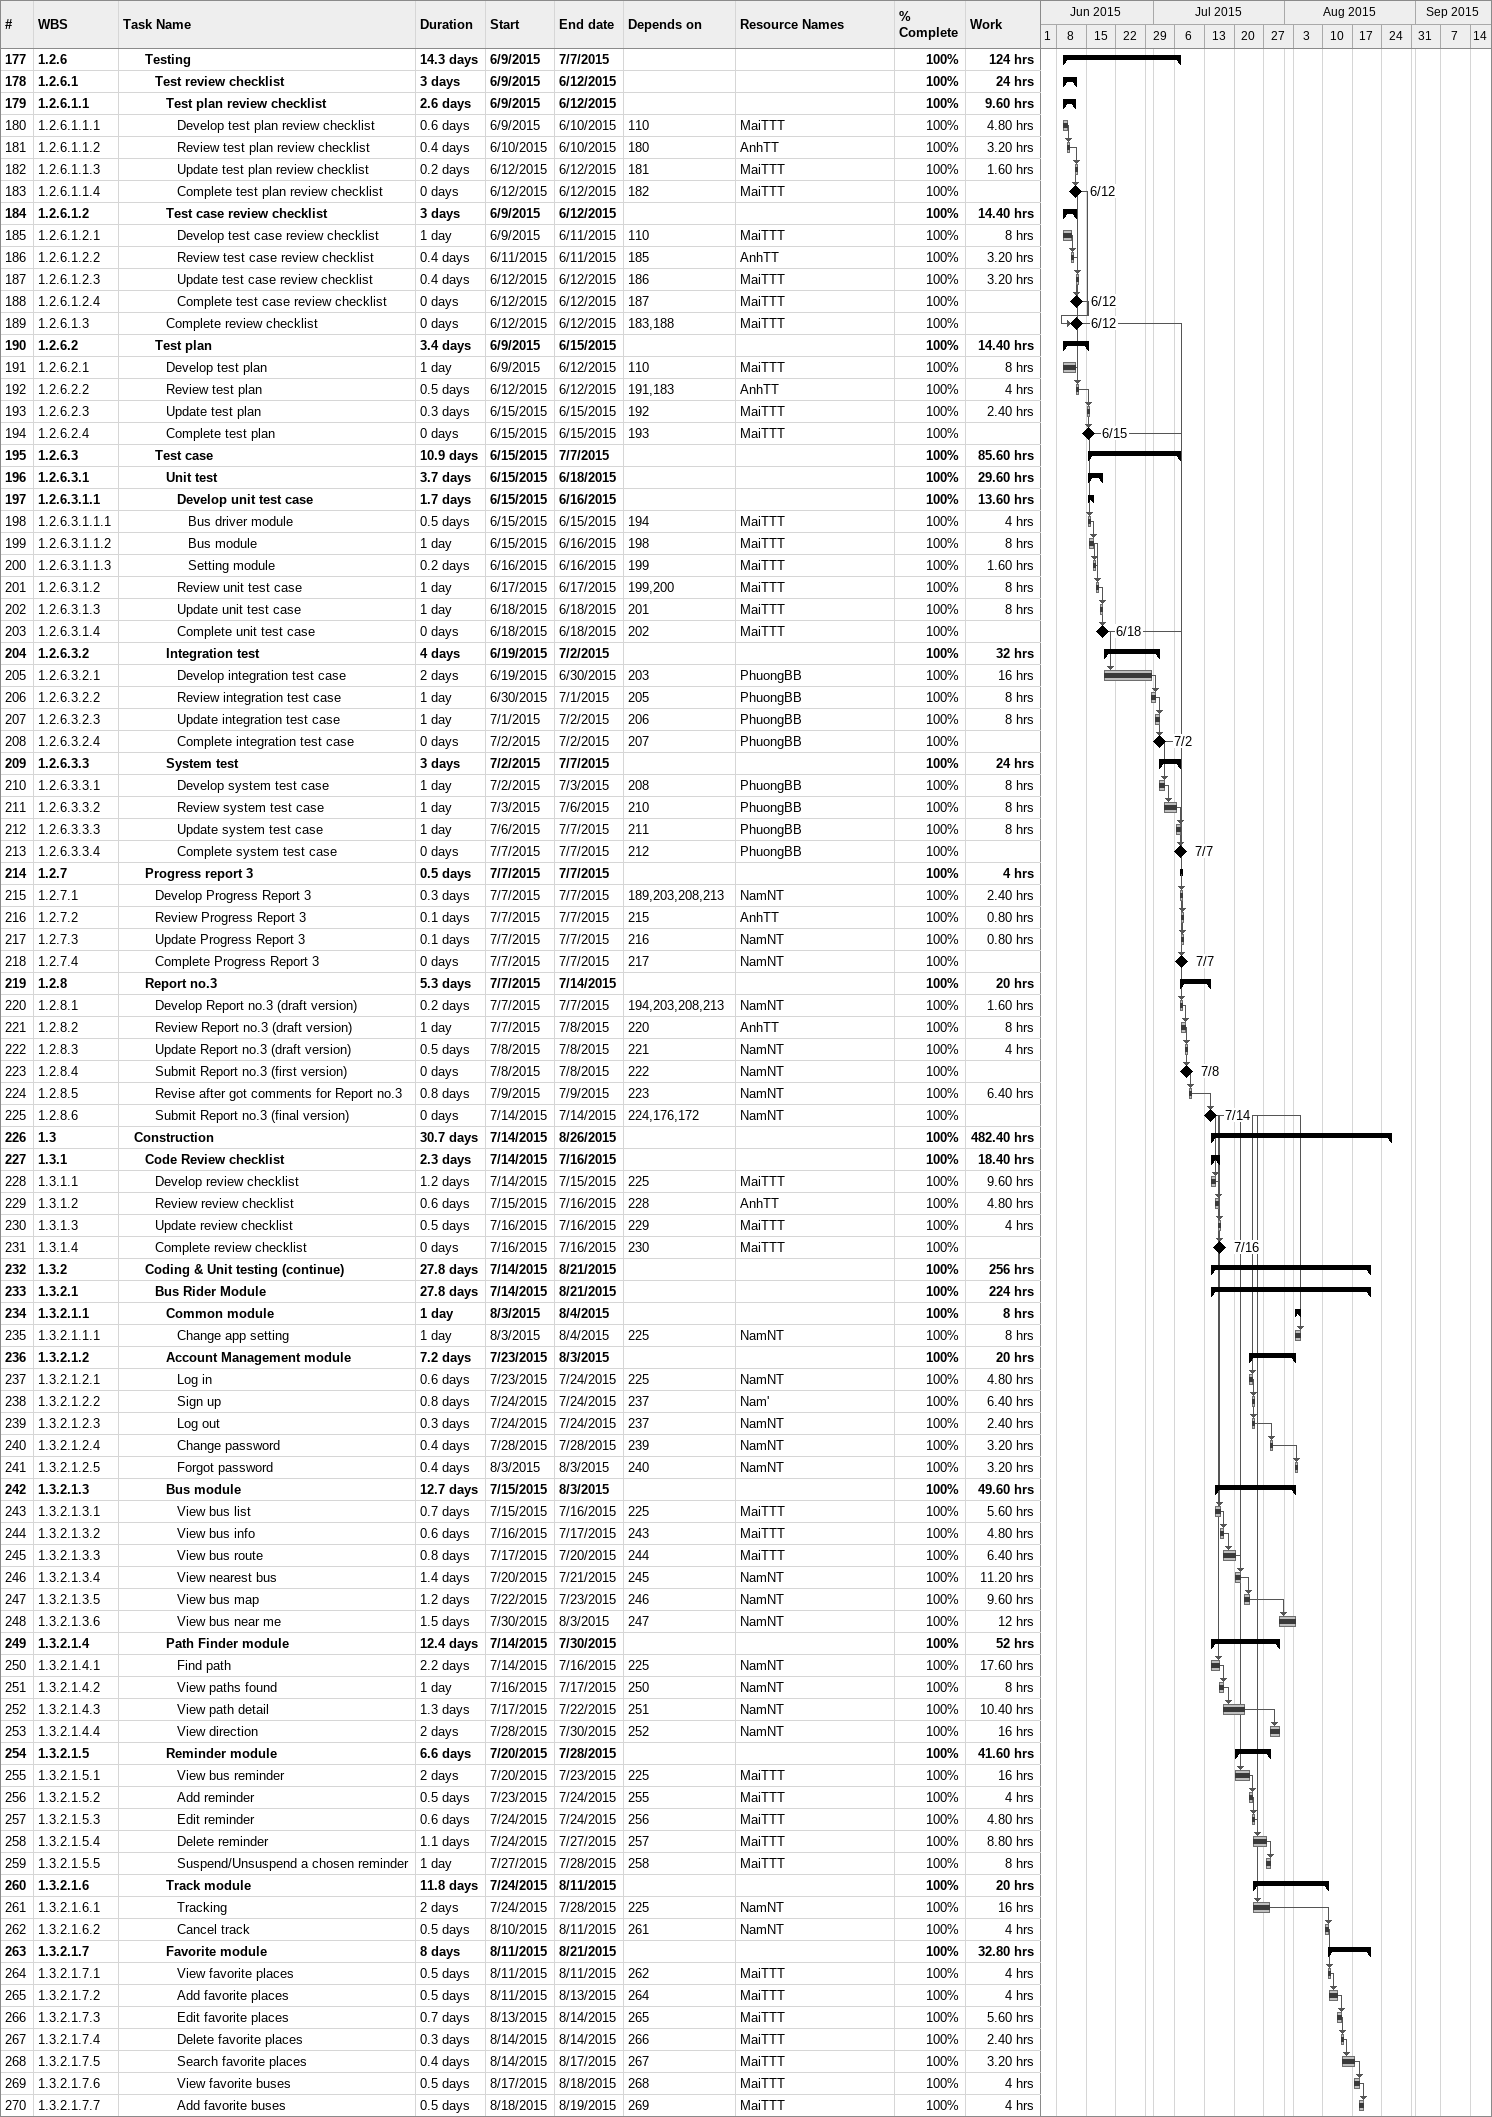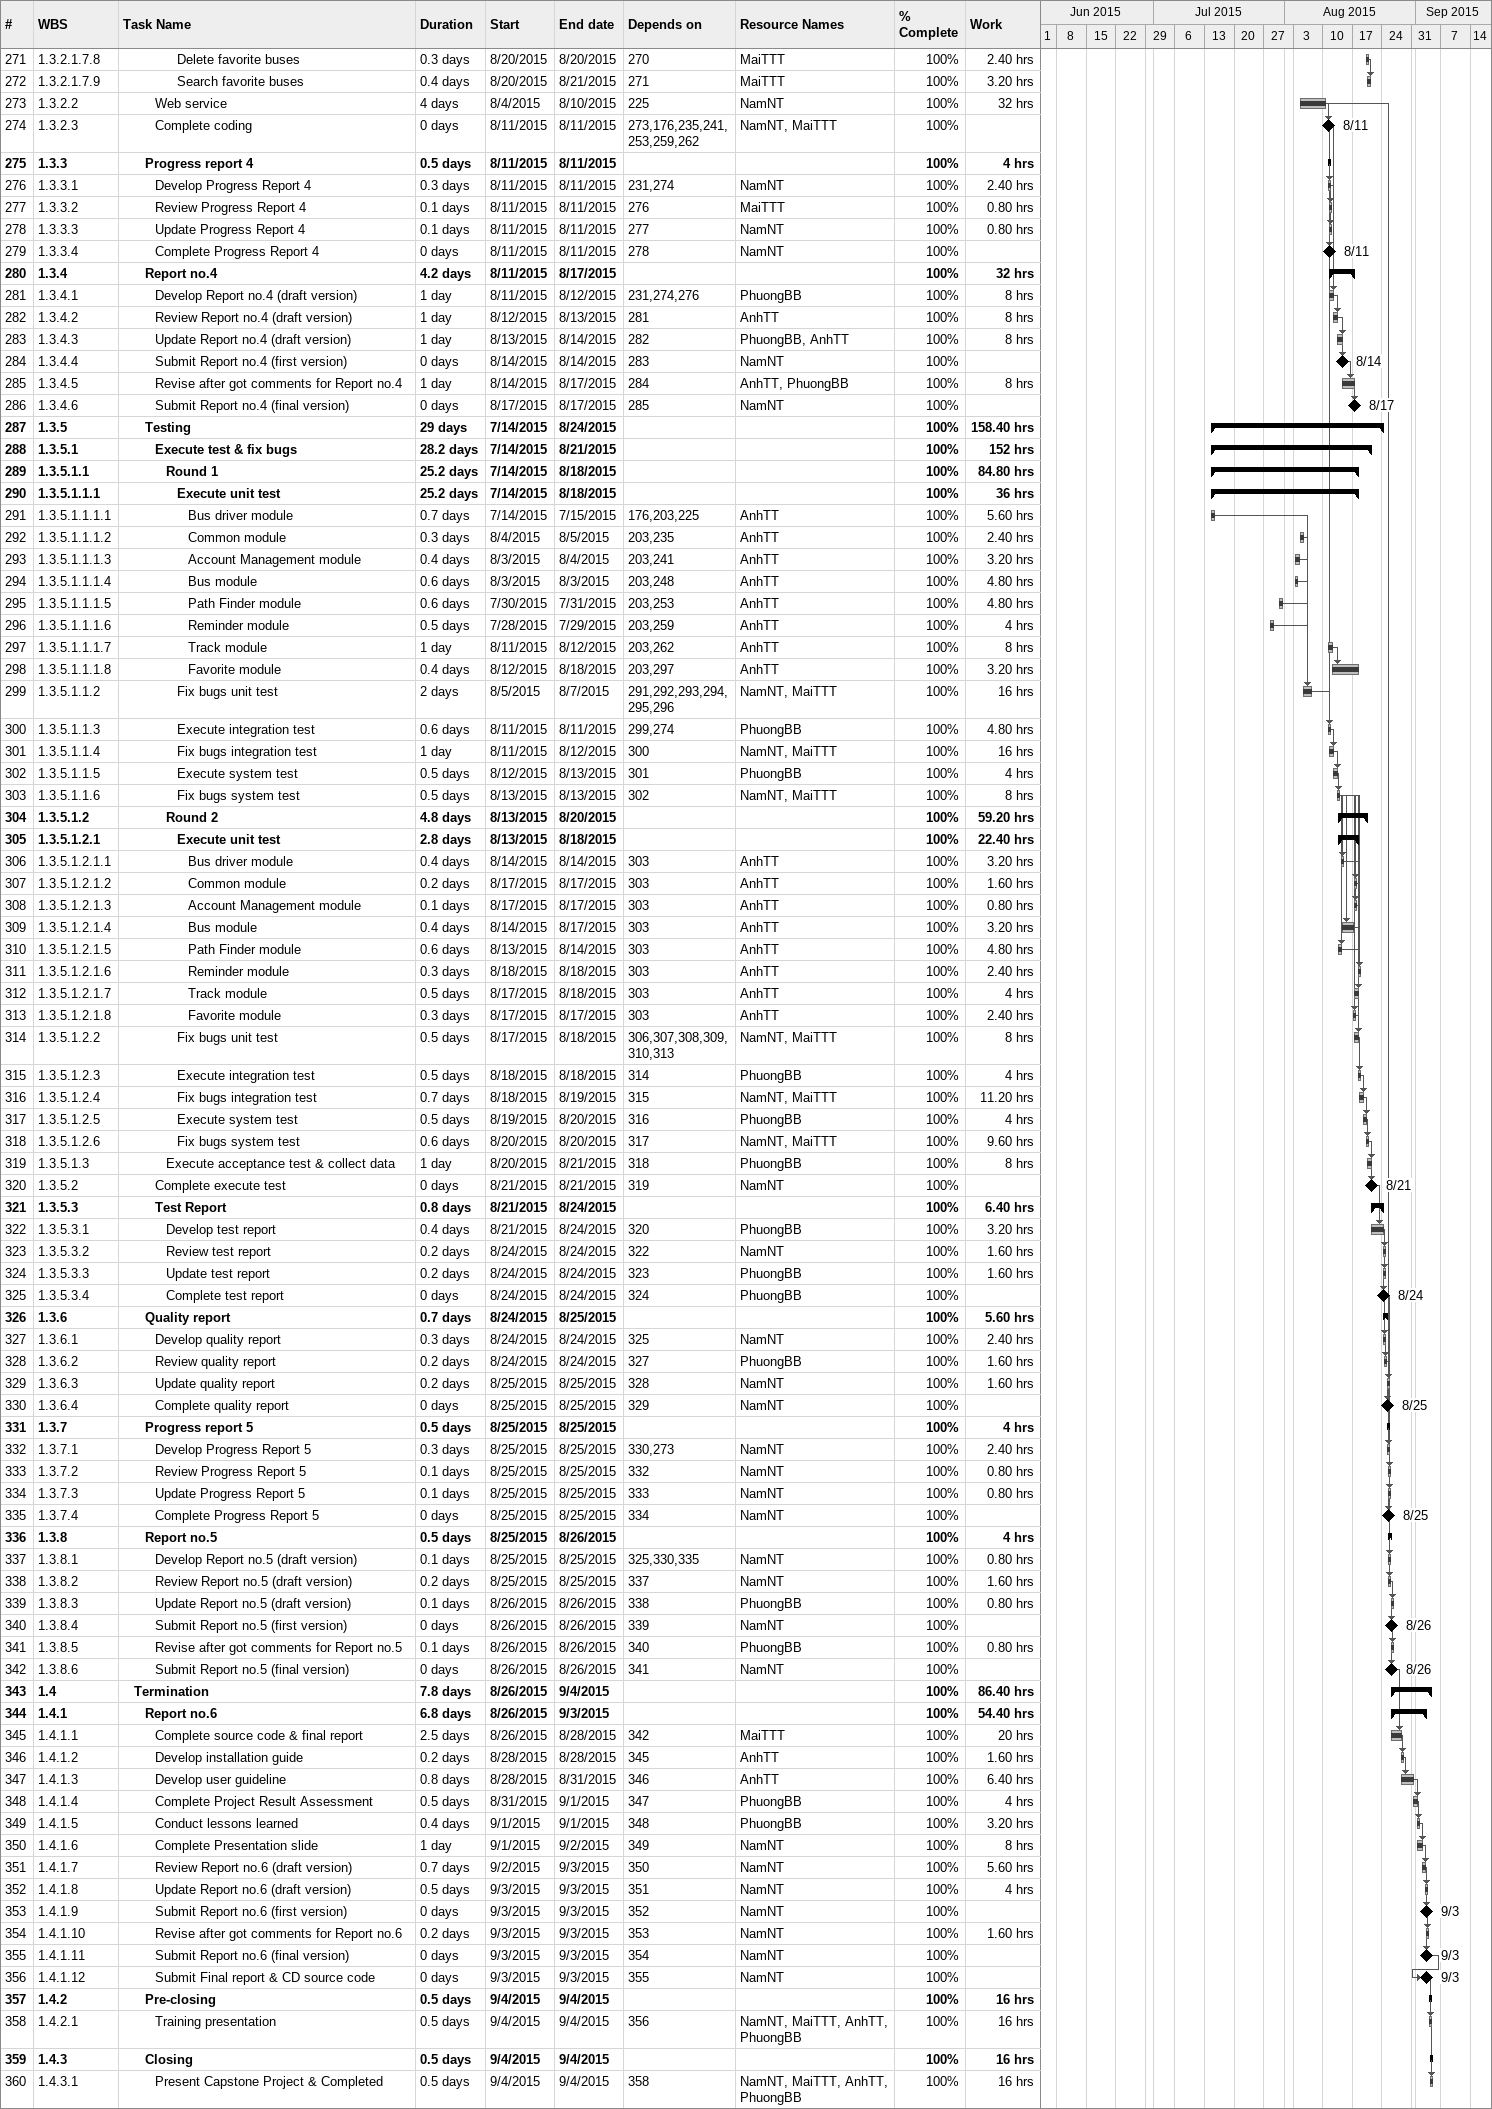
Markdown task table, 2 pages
| ID | WBS | Task | Duration | Start | Finish | Predecessors | Resources | % complete | Work (h) |
|---|---|---|---|---|---|---|---|---|---|
| 177 | 1.2.6 | **Testing** | 14.3d | 2015-06-09 | 2015-07-07 |  |  | 100 | 124 |
| 178 | 1.2.6.1 | **Test review checklist** | 3d | 2015-06-09 | 2015-06-12 |  |  | 100 | 24 |
| 179 | 1.2.6.1.1 | **Test plan review checklist** | 2.6d | 2015-06-09 | 2015-06-12 |  |  | 100 | 9.60 |
| 180 | 1.2.6.1.1.1 | Develop test plan review checklist | 0.6d | 2015-06-09 | 2015-06-10 | 110 | MaiTTT | 100 | 4.80 |
| 181 | 1.2.6.1.1.2 | Review test plan review checklist | 0.4d | 2015-06-10 | 2015-06-10 | 180 | AnhTT | 100 | 3.20 |
| 182 | 1.2.6.1.1.3 | Update test plan review checklist | 0.2d | 2015-06-12 | 2015-06-12 | 181 | MaiTTT | 100 | 1.60 |
| 183 | 1.2.6.1.1.4 | Complete test plan review checklist | 0d | 2015-06-12 | 2015-06-12 | 182 | MaiTTT | 100 |  |
| 184 | 1.2.6.1.2 | **Test case review checklist** | 3d | 2015-06-09 | 2015-06-12 |  |  | 100 | 14.40 |
| 185 | 1.2.6.1.2.1 | Develop test case review checklist | 1d | 2015-06-09 | 2015-06-11 | 110 | MaiTTT | 100 | 8 |
| 186 | 1.2.6.1.2.2 | Review test case review checklist | 0.4d | 2015-06-11 | 2015-06-11 | 185 | AnhTT | 100 | 3.20 |
| 187 | 1.2.6.1.2.3 | Update test case review checklist | 0.4d | 2015-06-12 | 2015-06-12 | 186 | MaiTTT | 100 | 3.20 |
| 188 | 1.2.6.1.2.4 | Complete test case review checklist | 0d | 2015-06-12 | 2015-06-12 | 187 | MaiTTT | 100 |  |
| 189 | 1.2.6.1.3 | Complete review checklist | 0d | 2015-06-12 | 2015-06-12 | 183, 188 | MaiTTT | 100 |  |
| 190 | 1.2.6.2 | **Test plan** | 3.4d | 2015-06-09 | 2015-06-15 |  |  | 100 | 14.40 |
| 191 | 1.2.6.2.1 | Develop test plan | 1d | 2015-06-09 | 2015-06-12 | 110 | MaiTTT | 100 | 8 |
| 192 | 1.2.6.2.2 | Review test plan | 0.5d | 2015-06-12 | 2015-06-12 | 191, 183 | AnhTT | 100 | 4 |
| 193 | 1.2.6.2.3 | Update test plan | 0.3d | 2015-06-15 | 2015-06-15 | 192 | MaiTTT | 100 | 2.40 |
| 194 | 1.2.6.2.4 | Complete test plan | 0d | 2015-06-15 | 2015-06-15 | 193 | MaiTTT | 100 |  |
| 195 | 1.2.6.3 | **Test case** | 10.9d | 2015-06-15 | 2015-07-07 |  |  | 100 | 85.60 |
| 196 | 1.2.6.3.1 | **Unit test** | 3.7d | 2015-06-15 | 2015-06-18 |  |  | 100 | 29.60 |
| 197 | 1.2.6.3.1.1 | **Develop unit test case** | 1.7d | 2015-06-15 | 2015-06-16 |  |  | 100 | 13.60 |
| 198 | 1.2.6.3.1.1.1 | Bus driver module | 0.5d | 2015-06-15 | 2015-06-15 | 194 | MaiTTT | 100 | 4 |
| 199 | 1.2.6.3.1.1.2 | Bus module | 1d | 2015-06-15 | 2015-06-16 | 198 | MaiTTT | 100 | 8 |
| 200 | 1.2.6.3.1.1.3 | Setting module | 0.2d | 2015-06-16 | 2015-06-16 | 199 | MaiTTT | 100 | 1.60 |
| 201 | 1.2.6.3.1.2 | Review unit test case | 1d | 2015-06-17 | 2015-06-17 | 199, 200 | MaiTTT | 100 | 8 |
| 202 | 1.2.6.3.1.3 | Update unit test case | 1d | 2015-06-18 | 2015-06-18 | 201 | MaiTTT | 100 | 8 |
| 203 | 1.2.6.3.1.4 | Complete unit test case | 0d | 2015-06-18 | 2015-06-18 | 202 | MaiTTT | 100 |  |
| 204 | 1.2.6.3.2 | **Integration test** | 4d | 2015-06-19 | 2015-07-02 |  |  | 100 | 32 |
| 205 | 1.2.6.3.2.1 | Develop integration test case | 2d | 2015-06-19 | 2015-06-30 | 203 | PhuongBB | 100 | 16 |
| 206 | 1.2.6.3.2.2 | Review integration test case | 1d | 2015-06-30 | 2015-07-01 | 205 | PhuongBB | 100 | 8 |
| 207 | 1.2.6.3.2.3 | Update integration test case | 1d | 2015-07-01 | 2015-07-02 | 206 | PhuongBB | 100 | 8 |
| 208 | 1.2.6.3.2.4 | Complete integration test case | 0d | 2015-07-02 | 2015-07-02 | 207 | PhuongBB | 100 |  |
| 209 | 1.2.6.3.3 | **System test** | 3d | 2015-07-02 | 2015-07-07 |  |  | 100 | 24 |
| 210 | 1.2.6.3.3.1 | Develop system test case | 1d | 2015-07-02 | 2015-07-03 | 208 | PhuongBB | 100 | 8 |
| 211 | 1.2.6.3.3.2 | Review system test case | 1d | 2015-07-03 | 2015-07-06 | 210 | PhuongBB | 100 | 8 |
| 212 | 1.2.6.3.3.3 | Update system test case | 1d | 2015-07-06 | 2015-07-07 | 211 | PhuongBB | 100 | 8 |
| 213 | 1.2.6.3.3.4 | Complete system test case | 0d | 2015-07-07 | 2015-07-07 | 212 | PhuongBB | 100 |  |
| 214 | 1.2.7 | **Progress report 3** | 0.5d | 2015-07-07 | 2015-07-07 |  |  | 100 | 4 |
| 215 | 1.2.7.1 | Develop Progress Report 3 | 0.3d | 2015-07-07 | 2015-07-07 | 189, 203, 208, 213 | NamNT | 100 | 2.40 |
| 216 | 1.2.7.2 | Review Progress Report 3 | 0.1d | 2015-07-07 | 2015-07-07 | 215 | AnhTT | 100 | 0.80 |
| 217 | 1.2.7.3 | Update Progress Report 3 | 0.1d | 2015-07-07 | 2015-07-07 | 216 | NamNT | 100 | 0.80 |
| 218 | 1.2.7.4 | Complete Progress Report 3 | 0d | 2015-07-07 | 2015-07-07 | 217 | NamNT | 100 |  |
| 219 | 1.2.8 | **Report no.3** | 5.3d | 2015-07-07 | 2015-07-14 |  |  | 100 | 20 |
| 220 | 1.2.8.1 | Develop Report no.3 (draft version) | 0.2d | 2015-07-07 | 2015-07-07 | 194, 203, 208, 213 | NamNT | 100 | 1.60 |
| 221 | 1.2.8.2 | Review Report no.3 (draft version) | 1d | 2015-07-07 | 2015-07-08 | 220 | AnhTT | 100 | 8 |
| 222 | 1.2.8.3 | Update Report no.3 (draft version) | 0.5d | 2015-07-08 | 2015-07-08 | 221 | NamNT | 100 | 4 |
| 223 | 1.2.8.4 | Submit Report no.3 (first version) | 0d | 2015-07-08 | 2015-07-08 | 222 | NamNT | 100 |  |
| 224 | 1.2.8.5 | Revise after got comments for Report no.3 | 0.8d | 2015-07-09 | 2015-07-09 | 223 | NamNT | 100 | 6.40 |
| 225 | 1.2.8.6 | Submit Report no.3 (final version) | 0d | 2015-07-14 | 2015-07-14 | 224, 176, 172 | NamNT | 100 |  |
| 226 | 1.3 | **Construction** | 30.7d | 2015-07-14 | 2015-08-26 |  |  | 100 | 482.40 |
| 227 | 1.3.1 | **Code Review checklist** | 2.3d | 2015-07-14 | 2015-07-16 |  |  | 100 | 18.40 |
| 228 | 1.3.1.1 | Develop review checklist | 1.2d | 2015-07-14 | 2015-07-15 | 225 | MaiTTT | 100 | 9.60 |
| 229 | 1.3.1.2 | Review review checklist | 0.6d | 2015-07-15 | 2015-07-16 | 228 | AnhTT | 100 | 4.80 |
| 230 | 1.3.1.3 | Update review checklist | 0.5d | 2015-07-16 | 2015-07-16 | 229 | MaiTTT | 100 | 4 |
| 231 | 1.3.1.4 | Complete review checklist | 0d | 2015-07-16 | 2015-07-16 | 230 | MaiTTT | 100 |  |
| 232 | 1.3.2 | **Coding & Unit testing (continue)** | 27.8d | 2015-07-14 | 2015-08-21 |  |  | 100 | 256 |
| 233 | 1.3.2.1 | **Bus Rider Module** | 27.8d | 2015-07-14 | 2015-08-21 |  |  | 100 | 224 |
| 234 | 1.3.2.1.1 | **Common module** | 1d | 2015-08-03 | 2015-08-04 |  |  | 100 | 8 |
| 235 | 1.3.2.1.1.1 | Change app setting | 1d | 2015-08-03 | 2015-08-04 | 225 | NamNT | 100 | 8 |
| 236 | 1.3.2.1.2 | **Account Management module** | 7.2d | 2015-07-23 | 2015-08-03 |  |  | 100 | 20 |
| 237 | 1.3.2.1.2.1 | Log in | 0.6d | 2015-07-23 | 2015-07-24 | 225 | NamNT | 100 | 4.80 |
| 238 | 1.3.2.1.2.2 | Sign up | 0.8d | 2015-07-24 | 2015-07-24 | 237 | Nam' | 100 | 6.40 |
| 239 | 1.3.2.1.2.3 | Log out | 0.3d | 2015-07-24 | 2015-07-24 | 237 | NamNT | 100 | 2.40 |
| 240 | 1.3.2.1.2.4 | Change password | 0.4d | 2015-07-28 | 2015-07-28 | 239 | NamNT | 100 | 3.20 |
| 241 | 1.3.2.1.2.5 | Forgot password | 0.4d | 2015-08-03 | 2015-08-03 | 240 | NamNT | 100 | 3.20 |
| 242 | 1.3.2.1.3 | **Bus module** | 12.7d | 2015-07-15 | 2015-08-03 |  |  | 100 | 49.60 |
| 243 | 1.3.2.1.3.1 | View bus list | 0.7d | 2015-07-15 | 2015-07-16 | 225 | MaiTTT | 100 | 5.60 |
| 244 | 1.3.2.1.3.2 | View bus info | 0.6d | 2015-07-16 | 2015-07-17 | 243 | MaiTTT | 100 | 4.80 |
| 245 | 1.3.2.1.3.3 | View bus route | 0.8d | 2015-07-17 | 2015-07-20 | 244 | MaiTTT | 100 | 6.40 |
| 246 | 1.3.2.1.3.4 | View nearest bus | 1.4d | 2015-07-20 | 2015-07-21 | 245 | NamNT | 100 | 11.20 |
| 247 | 1.3.2.1.3.5 | View bus map | 1.2d | 2015-07-22 | 2015-07-23 | 246 | NamNT | 100 | 9.60 |
| 248 | 1.3.2.1.3.6 | View bus near me | 1.5d | 2015-07-30 | 2015-08-03 | 247 | NamNT | 100 | 12 |
| 249 | 1.3.2.1.4 | **Path Finder module** | 12.4d | 2015-07-14 | 2015-07-30 |  |  | 100 | 52 |
| 250 | 1.3.2.1.4.1 | Find path | 2.2d | 2015-07-14 | 2015-07-16 | 225 | NamNT | 100 | 17.60 |
| 251 | 1.3.2.1.4.2 | View paths found | 1d | 2015-07-16 | 2015-07-17 | 250 | NamNT | 100 | 8 |
| 252 | 1.3.2.1.4.3 | View path detail | 1.3d | 2015-07-17 | 2015-07-22 | 251 | NamNT | 100 | 10.40 |
| 253 | 1.3.2.1.4.4 | View direction | 2d | 2015-07-28 | 2015-07-30 | 252 | NamNT | 100 | 16 |
| 254 | 1.3.2.1.5 | **Reminder module** | 6.6d | 2015-07-20 | 2015-07-28 |  |  | 100 | 41.60 |
| 255 | 1.3.2.1.5.1 | View bus reminder | 2d | 2015-07-20 | 2015-07-23 | 225 | MaiTTT | 100 | 16 |
| 256 | 1.3.2.1.5.2 | Add reminder | 0.5d | 2015-07-23 | 2015-07-24 | 255 | MaiTTT | 100 | 4 |
| 257 | 1.3.2.1.5.3 | Edit reminder | 0.6d | 2015-07-24 | 2015-07-24 | 256 | MaiTTT | 100 | 4.80 |
| 258 | 1.3.2.1.5.4 | Delete reminder | 1.1d | 2015-07-24 | 2015-07-27 | 257 | MaiTTT | 100 | 8.80 |
| 259 | 1.3.2.1.5.5 | Suspend/Unsuspend a chosen reminder | 1d | 2015-07-27 | 2015-07-28 | 258 | MaiTTT | 100 | 8 |
| 260 | 1.3.2.1.6 | **Track module** | 11.8d | 2015-07-24 | 2015-08-11 |  |  | 100 | 20 |
| 261 | 1.3.2.1.6.1 | Tracking | 2d | 2015-07-24 | 2015-07-28 | 225 | NamNT | 100 | 16 |
| 262 | 1.3.2.1.6.2 | Cancel track | 0.5d | 2015-08-10 | 2015-08-11 | 261 | NamNT | 100 | 4 |
| 263 | 1.3.2.1.7 | **Favorite module** | 8d | 2015-08-11 | 2015-08-21 |  |  | 100 | 32.80 |
| 264 | 1.3.2.1.7.1 | View favorite places | 0.5d | 2015-08-11 | 2015-08-11 | 262 | MaiTTT | 100 | 4 |
| 265 | 1.3.2.1.7.2 | Add favorite places | 0.5d | 2015-08-11 | 2015-08-13 | 264 | MaiTTT | 100 | 4 |
| 266 | 1.3.2.1.7.3 | Edit favorite places | 0.7d | 2015-08-13 | 2015-08-14 | 265 | MaiTTT | 100 | 5.60 |
| 267 | 1.3.2.1.7.4 | Delete favorite places | 0.3d | 2015-08-14 | 2015-08-14 | 266 | MaiTTT | 100 | 2.40 |
| 268 | 1.3.2.1.7.5 | Search favorite places | 0.4d | 2015-08-14 | 2015-08-17 | 267 | MaiTTT | 100 | 3.20 |
| 269 | 1.3.2.1.7.6 | View favorite buses | 0.5d | 2015-08-17 | 2015-08-18 | 268 | MaiTTT | 100 | 4 |
| 270 | 1.3.2.1.7.7 | Add favorite buses | 0.5d | 2015-08-18 | 2015-08-19 | 269 | MaiTTT | 100 | 4 |
| 271 | 1.3.2.1.7.8 | Delete favorite buses | 0.3d | 2015-08-20 | 2015-08-20 | 270 | MaiTTT | 100 | 2.40 |
| 272 | 1.3.2.1.7.9 | Search favorite buses | 0.4d | 2015-08-20 | 2015-08-21 | 271 | MaiTTT | 100 | 3.20 |
| 273 | 1.3.2.2 | Web service | 4d | 2015-08-04 | 2015-08-10 | 225 | NamNT | 100 | 32 |
| 274 | 1.3.2.3 | Complete coding | 0d | 2015-08-11 | 2015-08-11 | 273, 176, 235, 241, 253, 259, 262 | NamNT, MaiTTT | 100 |  |
| 275 | 1.3.3 | **Progress report 4** | 0.5d | 2015-08-11 | 2015-08-11 |  |  | 100 | 4 |
| 276 | 1.3.3.1 | Develop Progress Report 4 | 0.3d | 2015-08-11 | 2015-08-11 | 231, 274 | NamNT | 100 | 2.40 |
| 277 | 1.3.3.2 | Review Progress Report 4 | 0.1d | 2015-08-11 | 2015-08-11 | 276 | MaiTTT | 100 | 0.80 |
| 278 | 1.3.3.3 | Update Progress Report 4 | 0.1d | 2015-08-11 | 2015-08-11 | 277 | NamNT | 100 | 0.80 |
| 279 | 1.3.3.4 | Complete Progress Report 4 | 0d | 2015-08-11 | 2015-08-11 | 278 | NamNT | 100 |  |
| 280 | 1.3.4 | **Report no.4** | 4.2d | 2015-08-11 | 2015-08-17 |  |  | 100 | 32 |
| 281 | 1.3.4.1 | Develop Report no.4 (draft version) | 1d | 2015-08-11 | 2015-08-12 | 231, 274, 276 | PhuongBB | 100 | 8 |
| 282 | 1.3.4.2 | Review Report no.4 (draft version) | 1d | 2015-08-12 | 2015-08-13 | 281 | AnhTT | 100 | 8 |
| 283 | 1.3.4.3 | Update Report no.4 (draft version) | 1d | 2015-08-13 | 2015-08-14 | 282 | PhuongBB, AnhTT | 100 | 8 |
| 284 | 1.3.4.4 | Submit Report no.4 (first version) | 0d | 2015-08-14 | 2015-08-14 | 283 | NamNT | 100 |  |
| 285 | 1.3.4.5 | Revise after got comments for Report no.4 | 1d | 2015-08-14 | 2015-08-17 | 284 | AnhTT, PhuongBB | 100 | 8 |
| 286 | 1.3.4.6 | Submit Report no.4 (final version) | 0d | 2015-08-17 | 2015-08-17 | 285 | NamNT | 100 |  |
| 287 | 1.3.5 | **Testing** | 29d | 2015-07-14 | 2015-08-24 |  |  | 100 | 158.40 |
| 288 | 1.3.5.1 | **Execute test & fix bugs** | 28.2d | 2015-07-14 | 2015-08-21 |  |  | 100 | 152 |
| 289 | 1.3.5.1.1 | **Round 1** | 25.2d | 2015-07-14 | 2015-08-18 |  |  | 100 | 84.80 |
| 290 | 1.3.5.1.1.1 | **Execute unit test** | 25.2d | 2015-07-14 | 2015-08-18 |  |  | 100 | 36 |
| 291 | 1.3.5.1.1.1.1 | Bus driver module | 0.7d | 2015-07-14 | 2015-07-15 | 176, 203, 225 | AnhTT | 100 | 5.60 |
| 292 | 1.3.5.1.1.1.2 | Common module | 0.3d | 2015-08-04 | 2015-08-05 | 203, 235 | AnhTT | 100 | 2.40 |
| 293 | 1.3.5.1.1.1.3 | Account Management module | 0.4d | 2015-08-03 | 2015-08-04 | 203, 241 | AnhTT | 100 | 3.20 |
| 294 | 1.3.5.1.1.1.4 | Bus module | 0.6d | 2015-08-03 | 2015-08-03 | 203, 248 | AnhTT | 100 | 4.80 |
| 295 | 1.3.5.1.1.1.5 | Path Finder module | 0.6d | 2015-07-30 | 2015-07-31 | 203, 253 | AnhTT | 100 | 4.80 |
| 296 | 1.3.5.1.1.1.6 | Reminder module | 0.5d | 2015-07-28 | 2015-07-29 | 203, 259 | AnhTT | 100 | 4 |
| 297 | 1.3.5.1.1.1.7 | Track module | 1d | 2015-08-11 | 2015-08-12 | 203, 262 | AnhTT | 100 | 8 |
| 298 | 1.3.5.1.1.1.8 | Favorite module | 0.4d | 2015-08-12 | 2015-08-18 | 203, 297 | AnhTT | 100 | 3.20 |
| 299 | 1.3.5.1.1.2 | Fix bugs unit test | 2d | 2015-08-05 | 2015-08-07 | 291, 292, 293, 294, 295, 296 | NamNT, MaiTTT | 100 | 16 |
| 300 | 1.3.5.1.1.3 | Execute integration test | 0.6d | 2015-08-11 | 2015-08-11 | 299, 274 | PhuongBB | 100 | 4.80 |
| 301 | 1.3.5.1.1.4 | Fix bugs integration test | 1d | 2015-08-11 | 2015-08-12 | 300 | NamNT, MaiTTT | 100 | 16 |
| 302 | 1.3.5.1.1.5 | Execute system test | 0.5d | 2015-08-12 | 2015-08-13 | 301 | PhuongBB | 100 | 4 |
| 303 | 1.3.5.1.1.6 | Fix bugs system test | 0.5d | 2015-08-13 | 2015-08-13 | 302 | NamNT, MaiTTT | 100 | 8 |
| 304 | 1.3.5.1.2 | **Round 2** | 4.8d | 2015-08-13 | 2015-08-20 |  |  | 100 | 59.20 |
| 305 | 1.3.5.1.2.1 | **Execute unit test** | 2.8d | 2015-08-13 | 2015-08-18 |  |  | 100 | 22.40 |
| 306 | 1.3.5.1.2.1.1 | Bus driver module | 0.4d | 2015-08-14 | 2015-08-14 | 303 | AnhTT | 100 | 3.20 |
| 307 | 1.3.5.1.2.1.2 | Common module | 0.2d | 2015-08-17 | 2015-08-17 | 303 | AnhTT | 100 | 1.60 |
| 308 | 1.3.5.1.2.1.3 | Account Management module | 0.1d | 2015-08-17 | 2015-08-17 | 303 | AnhTT | 100 | 0.80 |
| 309 | 1.3.5.1.2.1.4 | Bus module | 0.4d | 2015-08-14 | 2015-08-17 | 303 | AnhTT | 100 | 3.20 |
| 310 | 1.3.5.1.2.1.5 | Path Finder module | 0.6d | 2015-08-13 | 2015-08-14 | 303 | AnhTT | 100 | 4.80 |
| 311 | 1.3.5.1.2.1.6 | Reminder module | 0.3d | 2015-08-18 | 2015-08-18 | 303 | AnhTT | 100 | 2.40 |
| 312 | 1.3.5.1.2.1.7 | Track module | 0.5d | 2015-08-17 | 2015-08-18 | 303 | AnhTT | 100 | 4 |
| 313 | 1.3.5.1.2.1.8 | Favorite module | 0.3d | 2015-08-17 | 2015-08-17 | 303 | AnhTT | 100 | 2.40 |
| 314 | 1.3.5.1.2.2 | Fix bugs unit test | 0.5d | 2015-08-17 | 2015-08-18 | 306, 307, 308, 309, 310, 313 | NamNT, MaiTTT | 100 | 8 |
| 315 | 1.3.5.1.2.3 | Execute integration test | 0.5d | 2015-08-18 | 2015-08-18 | 314 | PhuongBB | 100 | 4 |
| 316 | 1.3.5.1.2.4 | Fix bugs integration test | 0.7d | 2015-08-18 | 2015-08-19 | 315 | NamNT, MaiTTT | 100 | 11.20 |
| 317 | 1.3.5.1.2.5 | Execute system test | 0.5d | 2015-08-19 | 2015-08-20 | 316 | PhuongBB | 100 | 4 |
| 318 | 1.3.5.1.2.6 | Fix bugs system test | 0.6d | 2015-08-20 | 2015-08-20 | 317 | NamNT, MaiTTT | 100 | 9.60 |
| 319 | 1.3.5.1.3 | Execute acceptance test & collect data | 1d | 2015-08-20 | 2015-08-21 | 318 | PhuongBB | 100 | 8 |
| 320 | 1.3.5.2 | Complete execute test | 0d | 2015-08-21 | 2015-08-21 | 319 | NamNT | 100 |  |
| 321 | 1.3.5.3 | **Test Report** | 0.8d | 2015-08-21 | 2015-08-24 |  |  | 100 | 6.40 |
| 322 | 1.3.5.3.1 | Develop test report | 0.4d | 2015-08-21 | 2015-08-24 | 320 | PhuongBB | 100 | 3.20 |
| 323 | 1.3.5.3.2 | Review test report | 0.2d | 2015-08-24 | 2015-08-24 | 322 | NamNT | 100 | 1.60 |
| 324 | 1.3.5.3.3 | Update test report | 0.2d | 2015-08-24 | 2015-08-24 | 323 | PhuongBB | 100 | 1.60 |
| 325 | 1.3.5.3.4 | Complete test report | 0d | 2015-08-24 | 2015-08-24 | 324 | PhuongBB | 100 |  |
| 326 | 1.3.6 | **Quality report** | 0.7d | 2015-08-24 | 2015-08-25 |  |  | 100 | 5.60 |
| 327 | 1.3.6.1 | Develop quality report | 0.3d | 2015-08-24 | 2015-08-24 | 325 | NamNT | 100 | 2.40 |
| 328 | 1.3.6.2 | Review quality report | 0.2d | 2015-08-24 | 2015-08-24 | 327 | PhuongBB | 100 | 1.60 |
| 329 | 1.3.6.3 | Update quality report | 0.2d | 2015-08-25 | 2015-08-25 | 328 | NamNT | 100 | 1.60 |
| 330 | 1.3.6.4 | Complete quality report | 0d | 2015-08-25 | 2015-08-25 | 329 | NamNT | 100 |  |
| 331 | 1.3.7 | **Progress report 5** | 0.5d | 2015-08-25 | 2015-08-25 |  |  | 100 | 4 |
| 332 | 1.3.7.1 | Develop Progress Report 5 | 0.3d | 2015-08-25 | 2015-08-25 | 330, 273 | NamNT | 100 | 2.40 |
| 333 | 1.3.7.2 | Review Progress Report 5 | 0.1d | 2015-08-25 | 2015-08-25 | 332 | NamNT | 100 | 0.80 |
| 334 | 1.3.7.3 | Update Progress Report 5 | 0.1d | 2015-08-25 | 2015-08-25 | 333 | NamNT | 100 | 0.80 |
| 335 | 1.3.7.4 | Complete Progress Report 5 | 0d | 2015-08-25 | 2015-08-25 | 334 | NamNT | 100 |  |
| 336 | 1.3.8 | **Report no.5** | 0.5d | 2015-08-25 | 2015-08-26 |  |  | 100 | 4 |
| 337 | 1.3.8.1 | Develop Report no.5 (draft version) | 0.1d | 2015-08-25 | 2015-08-25 | 325, 330, 335 | NamNT | 100 | 0.80 |
| 338 | 1.3.8.2 | Review Report no.5 (draft version) | 0.2d | 2015-08-25 | 2015-08-25 | 337 | NamNT | 100 | 1.60 |
| 339 | 1.3.8.3 | Update Report no.5 (draft version) | 0.1d | 2015-08-26 | 2015-08-26 | 338 | PhuongBB | 100 | 0.80 |
| 340 | 1.3.8.4 | Submit Report no.5 (first version) | 0d | 2015-08-26 | 2015-08-26 | 339 | NamNT | 100 |  |
| 341 | 1.3.8.5 | Revise after got comments for Report no.5 | 0.1d | 2015-08-26 | 2015-08-26 | 340 | PhuongBB | 100 | 0.80 |
| 342 | 1.3.8.6 | Submit Report no.5 (final version) | 0d | 2015-08-26 | 2015-08-26 | 341 | NamNT | 100 |  |
| 343 | 1.4 | **Termination** | 7.8d | 2015-08-26 | 2015-09-04 |  |  | 100 | 86.40 |
| 344 | 1.4.1 | **Report no.6** | 6.8d | 2015-08-26 | 2015-09-03 |  |  | 100 | 54.40 |
| 345 | 1.4.1.1 | Complete source code & final report | 2.5d | 2015-08-26 | 2015-08-28 | 342 | MaiTTT | 100 | 20 |
| 346 | 1.4.1.2 | Develop installation guide | 0.2d | 2015-08-28 | 2015-08-28 | 345 | AnhTT | 100 | 1.60 |
| 347 | 1.4.1.3 | Develop user guideline | 0.8d | 2015-08-28 | 2015-08-31 | 346 | AnhTT | 100 | 6.40 |
| 348 | 1.4.1.4 | Complete Project Result Assessment | 0.5d | 2015-08-31 | 2015-09-01 | 347 | PhuongBB | 100 | 4 |
| 349 | 1.4.1.5 | Conduct lessons learned | 0.4d | 2015-09-01 | 2015-09-01 | 348 | PhuongBB | 100 | 3.20 |
| 350 | 1.4.1.6 | Complete Presentation slide | 1d | 2015-09-01 | 2015-09-02 | 349 | NamNT | 100 | 8 |
| 351 | 1.4.1.7 | Review Report no.6 (draft version) | 0.7d | 2015-09-02 | 2015-09-03 | 350 | NamNT | 100 | 5.60 |
| 352 | 1.4.1.8 | Update Report no.6 (draft version) | 0.5d | 2015-09-03 | 2015-09-03 | 351 | NamNT | 100 | 4 |
| 353 | 1.4.1.9 | Submit Report no.6 (first version) | 0d | 2015-09-03 | 2015-09-03 | 352 | NamNT | 100 |  |
| 354 | 1.4.1.10 | Revise after got comments for Report no.6 | 0.2d | 2015-09-03 | 2015-09-03 | 353 | NamNT | 100 | 1.60 |
| 355 | 1.4.1.11 | Submit Report no.6 (final version) | 0d | 2015-09-03 | 2015-09-03 | 354 | NamNT | 100 |  |
| 356 | 1.4.1.12 | Submit Final report & CD source code | 0d | 2015-09-03 | 2015-09-03 | 355 | NamNT | 100 |  |
| 357 | 1.4.2 | **Pre-closing** | 0.5d | 2015-09-04 | 2015-09-04 |  |  | 100 | 16 |
| 358 | 1.4.2.1 | Training presentation | 0.5d | 2015-09-04 | 2015-09-04 | 356 | NamNT, MaiTTT, AnhTT, PhuongBB | 100 | 16 |
| 359 | 1.4.3 | **Closing** | 0.5d | 2015-09-04 | 2015-09-04 |  |  | 100 | 16 |
| 360 | 1.4.3.1 | Present Capstone Project & Completed | 0.5d | 2015-09-04 | 2015-09-04 | 358 | NamNT, MaiTTT, AnhTT, PhuongBB | 100 | 16 |
